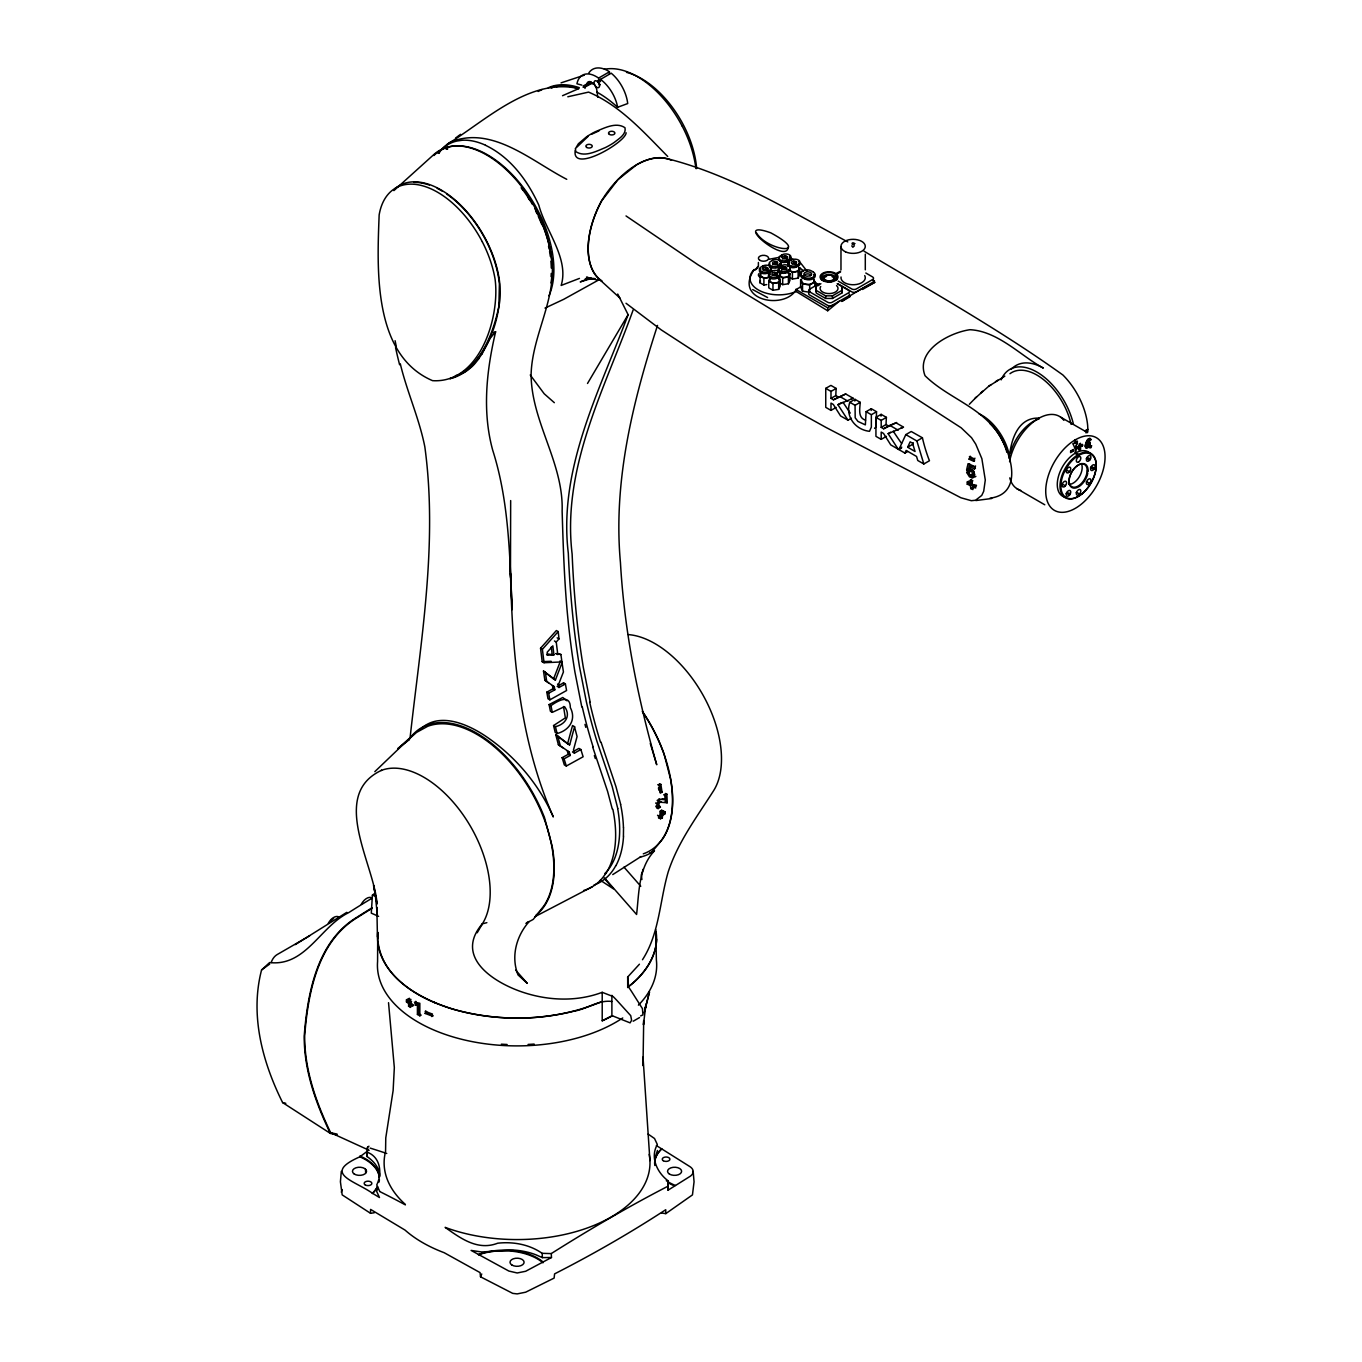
<?xml version="1.0" encoding="UTF-8"?>
<svg xmlns="http://www.w3.org/2000/svg" width="1362" height="1362" viewBox="0 0 1362 1362"><rect width="100%" height="100%" fill="white"/><g stroke="black" fill="none" stroke-linecap="round" stroke-linejoin="round"><path stroke-width="1.5" d="M816.178 291.672L816.178 286.429L820.894 283.705M796.327 291.587L827.687 310.774L827.687 307.812L795.919 289.459L795.408 290.889C782.333 309.94 733.216 299.776 754.344 269.404A28.823 16.633 0 0 0 759.417 290.532A28.823 16.633 0 0 0 796.327 291.417M816.178 286.429L816.178 293L825.627 298.448L832.488 298.448L841.92 293L841.92 287.74M420.092 729.64C438.275 711.56 466.502 723.614 484.617 735.497C514.53 755.45 538.926 783.95 553.295 816.945C519.654 740.366 512.538 656.041 510.478 573.402L510.665 500.569M840.984 246.709L840.967 269.948M623.421 836.081L623.524 827.313M656.382 1145.544L689.819 1166.57A12.854 7.423 0 0 1 692.9 1170.043L693.003 1172.699A12.854 7.423 0 0 1 690.211 1176.274L668.044 1190.184L667.942 1180.718C657.097 1172.478 649.912 1157.325 657.352 1144.523L654.526 1138.513L648.125 1134.086M668.044 1190.184L667.942 1180.718M374.227 1212.776L370.532 1213.304L370.583 1209.388L405.059 1230.107A133.629 77.14 0 0 0 444.165 1252.699L480.071 1272.602L480.514 1276.807L512.725 1293.372L517.185 1293.9L525.664 1292.197L554.13 1278.084L554.589 1273.879A1280.399 739.225 0 0 0 665.746 1209.711L665.78 1213.627L661.523 1213.014M655.769 931.591L656.382 960.04A139.622 80.613 0 0 1 638.403 1005.156M1085.225 446.413L1085.361 445.153A11.441 6.606 -60 0 1 1086.45 441.748L1086.672 441.254M609.359 74.314L609.427 71.828L607.622 70.62A29.47 17.451 58.7 0 0 588.793 72.986M598.582 80.528L611.18 73.173A29.47 16.565 61.3 0 1 627.712 103.546L617.633 107.275A29.47 17.451 58.7 0 0 600.506 79.337L600.438 81.618L598.582 80.528L598.65 78.043L609.427 71.828M368.949 1146.208L367.519 1147.264L367.348 1151.231L359.857 1156.815C321.755 1173.601 354.205 1180.394 372.439 1193.231A48.028 28.21 -0.9 0 0 377.308 1186.796M379.777 1176.206C379.692 1167.83 373.546 1161.105 367.059 1156.525L367.519 1147.264M660.842 810.56L662.902 810.679L661.166 811.786L661.03 814.493L658.714 815.94L658.561 817.949L660.859 816.485L658.527 816.536M662.902 810.679L662.749 813.386L661.557 812.705L661.711 809.998M604.609 878.013L636.582 914.481C639.153 892.757 638.335 867.866 654.492 850.807A112.706 65.07 60 0 1 649.708 852.918M659.923 812.45L659.991 811.105L661.166 811.786M975.89 476.342L975.277 476.751A5.227 3.541 49.2 0 1 972.826 476.802L969.455 474.572L968.093 471.541L966.645 472.376L969.472 476.87L972.74 478.011L974.817 474.657L973.081 470.622A4.546 3.013 55.5 0 0 969.574 468.886L970.033 466.86L974.426 468.868L975.55 465.957M551.474 1257.501L525.664 1271.274L517.185 1272.976L508.86 1271.052L471.099 1250.418L481.637 1251.984L513.44 1250.027A51.467 30.219 -0.9 0 1 535.93 1254.811L542.365 1257.62L551.474 1257.501L551.287 1253.602L542.178 1253.329C529.29 1244.391 513.133 1241.497 497.726 1243.2C477.739 1250.98 460.799 1238.45 445.119 1227.366A132.931 76.749 0 0 0 587.056 1228.064A132.931 76.749 0 0 0 649.18 1154.363M1088.698 444.455L1087.983 443.161M367.059 1156.525L367.348 1151.231M1090.979 439.926L1089.651 440.709M375.299 892.893L372.405 895.14L371.298 913.136L378.602 916.354M611.896 1001.479C598.378 999.623 587.039 1009.123 574.015 1011.166C558.403 1015.048 542.417 1017.244 526.345 1017.993C494.815 1018.997 462.825 1014.452 433.627 1002.211C405.621 990.549 374.567 965.947 377.734 932.306M849.82 402.284L855.064 405.297L855.183 417.811L857.992 421.454L865.364 424.876L866.113 411.682L871.357 414.712L871.357 427.089L869.501 431.311C855.574 429.847 844.951 416.551 849.82 402.284L854.944 399.304L860.205 402.335C859.967 408.464 857.566 417.828 865.551 420.16M871.169 410.473L871.288 408.702L876.549 411.733L876.038 426.732L874.574 428.383M881.027 416.142L881.146 414.354L886.407 417.368A129.679 74.859 -60 0 0 886.066 424.552L881.197 427.362L881.197 420.398L875.936 417.368L875.936 436.351L881.197 439.364L886.407 436.351M663.856 811.241L665.048 811.922L664.877 813.914L662.579 815.395L662.307 818.017L659.395 818.426M341.317 1171.303L340.415 1181.756L342.185 1194.883L370.532 1213.304M1089.975 443.518L1089.923 444.455M660.859 816.485L660.587 819.107M664.877 813.914L663.703 813.233L661.404 814.697L660.264 817.881M970.187 456.168L969.114 459.198L973.694 461.275L974.92 458.16M969.114 459.198L970.817 457.002M1009.242 458.449C1010.672 441.101 1017.312 417.164 1039.036 418.117M409.996 738.613C420.603 642.047 438.07 544 424.842 446.906C419.258 418.474 407.034 391.933 400.292 363.807M1087.625 470.23L1086.91 474.878L1086.893 473.04A12.803 7.389 -60 0 1 1072.166 486.915A12.803 7.389 -60 0 1 1074.754 467.83A12.803 7.389 -60 0 1 1087.131 471.371M341.317 1192.227L342.185 1189.554M656.654 939.184C655.752 959.001 642.898 975.618 627.695 987.263C645.486 974.239 660.519 952.447 655.667 929.463M1086.672 445.187L1086.808 446.361M1088.681 444.046L1088.425 445.289M1075.129 439.79L1075.657 439.637A41.95 24.21 -60 0 1 1101.041 476.428A41.95 24.21 -60 0 1 1049.744 506.051A41.95 24.21 -60 0 1 1075.129 439.926L1075.129 442.803C1068.506 446.276 1082.381 438.785 1075.214 442.548M1075.129 453.12L1078.551 454.431A25.623 14.795 -60 0 1 1093.72 477.194A25.623 14.795 -60 0 1 1062.496 495.223A25.623 14.795 -60 0 1 1077.665 454.942M371.877 898.324A895.379 514.393 -59.8 0 0 348.672 912.642C320.206 926.483 305.735 966.662 269.625 962.559L261.572 969.965C249.791 1015.031 262.389 1061.968 282.615 1102.59L330.37 1133.405L336.806 1134.835M482.012 354.069L490.014 338.44L495.615 331.8C486.557 370.481 482.029 411.392 492.721 450.26C509.15 501.761 509.694 556.19 512.163 609.665L510.478 573.402M575.241 150.416C571.325 174.166 626.06 142.176 626.111 132.761M1089.906 444.097L1089.702 445.136M974 466.86A119.516 69.002 0 0 1 971.634 465.94L969.574 468.886M446.923 194.17A83.218 48.045 60 0 1 499.394 283.943L498.884 306.348A299.027 172.633 60 0 1 496.177 317.669A286.258 165.279 60 0 1 494.031 324.956A274.784 158.639 60 0 1 488.89 338.678C481.28 355.72 469.345 374.448 449.903 378.704C479.747 368.54 495.019 334.831 498.952 306.041A83.814 48.402 60 0 0 466.383 211.178A83.814 48.402 60 0 0 394.759 188.807M644.124 1012.97L649.504 991.894L645.247 1008.629L645.928 1004.271L643.46 1024.82L643.698 1020.53L643 1065.629L643.017 1057.065L649.929 1160.594M654.662 1159.334L657.454 1150.464M569.537 744.844L567.579 743.72L572.534 725.537L574.458 726.644L577.079 736.536L573.487 749.951L574.441 753.118L580.859 749.526L583.123 756.761L566.32 766.04L564.328 764.899L562.114 757.681L568.294 754.293L570.269 755.433L564.072 758.821L562.114 757.681M1086.757 445.238L1087.506 443.62M1077.461 441.254L1075.214 448.83L1072.967 443.842M1090.621 453.904A25.623 14.795 -60 0 0 1075.657 452.967L1076.406 445.544M1076.644 444.71L1077.393 442.19M657.523 325.399C632.734 401.807 613.002 481.637 620.442 562.608C624.358 631.202 637.842 698.791 656.739 764.746L650.27 743.414M1090.349 445.885L1089.872 447.723L1091.711 445.851L1090.434 445.936M1089.736 444.727L1089.277 446.089A3.133 1.805 -60 0 1 1087.983 447.468M643.273 869.143L641.315 874.847L641.911 879.529M633.16 309.906C604.728 388.749 561.791 467.353 572.125 554.028C573.232 580.45 575.241 606.822 578.407 633.075A638.574 368.676 60 0 0 583.311 667.329L590.172 702.213M617.735 294.039L628.12 314.69C599.416 391.439 558.097 468.511 568.312 553.227C569.503 581.131 571.665 609.001 575.139 636.718A633.773 365.901 60 0 0 579.497 666.75L586.341 701.651A358.291 206.905 60 0 0 597.05 741.626L612.134 786.334L617.769 808.517M377.717 1188.379L376.644 1191.358L379.47 1197.521L372.439 1193.231M1087.574 442.327L1087.761 441.594M555.424 679.996L562.046 662.783L560.208 661.728L553.568 678.94L555.424 679.996L543.489 671.04L544.851 680.217L548.648 682.941M546.809 692.168L548.665 693.224L554.828 689.819L552.972 688.746L546.809 692.168L547.984 698.757L549.856 699.847L566.575 690.517L565.4 683.911L558.999 687.504L558.488 684.592L563.425 671.96L562.046 662.783M381.377 770.381L383.148 769.768A93.927 54.225 60 0 1 466.468 819.805A93.927 54.225 60 0 1 482.574 923.521C452.967 957.673 495.342 983.704 525.017 992.949C549.942 1000.798 577.539 1001.632 602.208 992.319L613.155 996.575A99.103 63.776 53.5 0 1 617.429 1001.002L630.725 1015.66L631.61 1020.291L630.095 1022.862L612.117 1015.694L602.208 1020.802L602.208 992.319M480.514 1276.807L481.756 1273.964M1087.846 441.646L1088.681 440.335M1089.481 445.408L1089.174 446.038A3.133 1.805 -60 0 1 1087.353 447.945A3.933 2.264 -60 0 1 1086.467 448.081L1086.161 447.996M766.755 284.59L763.895 285.033L759.707 282.615L760.626 273.847M759.707 282.615L760.473 280.981M769.615 280.759L769.922 276.69M770.211 278.682A4.988 2.877 0 0 0 771.403 282.445A4.988 2.877 0 0 0 778.008 282.206A4.988 2.877 0 0 0 778.417 278.393L780.205 279.278L780.205 286.088L778.672 289.374L772.952 290.259L768.764 287.859L768.764 281.049L770.296 277.763M778.672 289.374L778.672 282.581L780.205 279.278M789.381 265.454L787.934 266.288M780.596 283.432L782.69 284.641L788.411 283.756L788.411 276.963L789.943 273.66L788.257 272.706M788.411 283.756L789.943 280.47L789.943 273.66M790.335 277.814L792.429 279.023L798.132 278.137L798.132 271.344L799.664 268.042L798.83 267.565M798.132 278.137L799.664 274.835L799.664 268.042M898.869 449.579L905.815 434.614L911.229 431.499L922.414 437.798L922.942 440.028A142.38 107.734 -84.9 0 0 928.646 458.671L929.463 460.731L923.828 463.982L917.767 460.492L916.541 456.457L906.156 450.447L904.93 453.086L898.869 449.579L901.542 448.047M907.654 447.213L910.156 441.833L912.54 443.212L915.043 451.486L907.654 447.213L912.71 444.301M477.194 932.749L482.386 923.828L486.864 922.67M851.761 245.875L852.85 247.254L854.4 245.773M1087.319 446.515L1088.187 445.595M628.12 314.69L587.516 383.471M642.489 959.733C659.463 933.447 659.668 901.201 668.18 871.986C677.901 842.057 697.123 816.604 713.841 790.318A94.216 54.395 60 0 0 703.643 696.237A94.216 54.395 60 0 0 628.205 634.59M1089.838 459.93L1090.519 458.79A3.201 1.856 -60 0 0 1089.14 455.555A3.201 1.856 -60 0 0 1086.416 460.118A3.201 1.856 -60 0 0 1089.838 459.93L1086.331 458.5M1069.664 494.883L1070.345 493.725A3.201 1.856 -60 0 0 1068.966 490.49A3.201 1.856 -60 0 0 1066.242 495.053A3.201 1.856 -60 0 0 1069.664 494.883L1066.157 493.436M1094.009 469.175L1094.69 468.034A3.201 1.856 -60 0 0 1093.311 464.782A3.201 1.856 -60 0 0 1090.587 469.345A3.201 1.856 -60 0 0 1094.009 469.175L1090.502 467.728M756.302 232.681C767.589 251.715 813.437 255.886 770.705 232.8C729.045 217.937 786.793 265.522 788.172 247.203M482.267 924.032L481.552 925.121M1075.657 448.047L1075.129 453.274A25.623 14.795 -60 0 0 1057.951 478.437A25.623 14.795 -60 0 0 1065.748 497.3M757.834 266.543L755.297 269.914A27.529 15.901 0 0 1 757.749 267.939M639.442 964.194L627.678 977.014L627.712 987.569M576.994 147.028L588.231 136.251M478.964 358.546L475.61 362.769A166.811 86.504 66.8 0 1 472.154 366.497L468.222 369.8A127.585 66.551 64.9 0 1 464.204 372.473L459.573 374.601M438.445 153.361L441.152 149.905M557.79 654.645L556.241 642.013L558.999 638.897L558.199 631.593L556.377 630.538L540.544 648.227L542.195 661.677L544.034 662.732L561.927 661.932L560.906 654.492L555.951 653.59L560.906 654.492M558.199 631.593L542.382 649.299L544.034 662.732M1088.357 440.522L1089.208 439.96M969.335 404.276L976.741 396.7M374.822 771.658L405.757 742.018M1087.353 442.65L1089.055 441.85A2.707 1.566 -60 0 1 1089.685 442.207A3.303 1.907 -60 0 1 1089.923 442.769M406.829 740.996L416.551 732.415L427.77 726.269A109.062 62.958 60 0 1 526.311 783.729A109.062 62.958 60 0 1 543.915 905.849L533.291 919.333A111.429 64.337 60 0 1 527.196 922.329M974.783 398.538L988.829 386.178L1004.816 376.167M980.555 393.107L982.581 391.2M1087.131 440.403A3.405 1.958 -60 0 1 1087.898 439.449L1088.255 439.262A3.252 1.873 -60 0 1 1089.294 438.632A3.967 2.281 -60 0 1 1090.179 438.547M393.89 190.612L433.133 155.183A94.37 55.893 58.7 0 1 452.116 146.211L454.023 146.023A94.216 54.395 60 0 1 521.288 186.151A94.387 53.05 61.3 0 1 552.393 271.106C552.002 306.842 532.014 338.917 531.095 374.635C531.418 422.084 563.698 462.91 562.131 511.073C563.391 553.415 564.77 595.824 570.048 637.893A638.625 368.727 60 0 0 574.934 672.113L581.795 706.929M411.511 736.467L397.772 748.708L409.366 739.617M827.687 310.774L839.86 300.781M447.349 144.185C485.808 120.622 529.852 77.072 578.867 88.666M455.572 138.039L460.577 134.327M1087.71 442.292L1088.868 441.85A2.707 1.566 -60 0 1 1089.77 442.258A3.303 1.907 -60 0 1 1089.958 442.616A3.15 1.822 -60 0 1 1090.043 443.842M1087.761 446.344L1086.638 446.106M988.829 386.178L991.161 384.612M995.469 381.718L997.835 380.134M1085.957 430.784L1087.88 429.507L1087.642 425.319A53.544 30.917 60 0 0 1083.522 407.596A53.339 30.747 60 0 0 1077.393 394.282A53.544 30.917 60 0 0 1062.922 375.01C999.538 329.57 930.995 291.196 864.002 251.17M1085.957 432.878L1087.88 431.601L1087.693 429.268L1085.054 430.801M641.11 856.494L612.747 874.591M665.78 1213.627L692.458 1194.9L694.058 1181.824L693.173 1171.388M295.265 944.615L346.799 912.336M665.167 793.774L666.852 794.148L667.261 802.746L660.519 802.252A1.72 1.004 -65.4 0 0 659.038 805.197L660.4 807.138L658.067 808.602L656.143 806.866A4.682 2.605 -66.4 0 1 655.82 806.134M666.852 794.148L664.843 795.425L665.133 799.732L661.404 799.409A4.682 2.809 -66.6 0 0 658.357 801.248L657.029 804.091A4.682 2.605 -66.3 0 0 657.318 807.547L658.067 808.602M665.048 811.922L662.749 813.386M657.931 784.818L659.14 785.516L660.332 793.161L662.051 792.071L660.859 784.41L658.357 784.529M660.859 784.41L659.14 785.516M661.557 812.705L662.715 811.973M659.991 791.918L662.051 792.071M660.4 807.138L659.225 806.457L656.893 807.921M598.854 279.857L563.681 299.334L545.004 308.084M639.544 1017.55L633.194 1021.228M583.157 87.355L590.87 82.912L592.674 83.95L592.674 82.878L584.979 87.083L584.979 88.411M781.277 256.907L782.18 256.379M780.596 267.752L781.499 267.224M813.761 279.448L814.919 281.934L809.675 284.947L809.675 292.268L802.541 291.162L800.618 287.041L800.618 279.721L801.673 279.108M819.294 283.585L809.573 289.187A3.201 1.856 0 0 0 809.573 291.808L827.687 302.262A3.201 1.856 0 0 0 832.216 302.262L848.526 292.847A3.201 1.856 0 0 0 848.526 290.242L837.204 283.705M835.996 274.545L840.643 271.855M809.675 292.268L809.573 292.319A3.201 1.856 0 0 0 809.573 294.941L827.687 305.394A3.201 1.856 0 0 0 831.178 305.803L832.216 305.394M816.178 290.378L825.627 295.843L832.488 295.843L841.92 290.378M827.687 307.812L848.526 295.98A3.201 1.856 0 0 0 849.224 293.971M874.438 280.827L872.821 279.908M850.092 296.644L841.801 301.445A163.661 94.489 -60 0 1 856.221 292.013A244.002 140.865 -60 0 1 875.017 282.257L862.555 289.459M825.747 388.374L830.905 385.395L836.149 388.442A149.445 86.283 -60 0 0 835.842 395.576L830.99 398.385L830.99 391.405L825.747 388.374L825.747 407.357L830.99 410.388L836.149 407.408M830.99 391.405L836.149 388.442M830.99 398.385L833.442 399.798L845.7 393.976L853.123 398.249L837.936 404.701L847.981 420.194L851.403 418.219M833.442 399.798L845.7 393.976M837.936 404.701L841.154 402.846M855.064 405.297L860.205 402.335M866.113 411.682L871.288 408.702M871.357 414.712L876.549 411.733M875.936 417.368L881.146 414.354M881.197 420.398L886.407 417.368M881.197 427.362L883.649 428.775L888.535 425.965L886.066 424.552M883.649 428.775L896.043 422.867L903.517 427.123L888.143 433.678L898.171 449.188L901.729 447.128M888.143 433.678L890.578 432.265M905.815 434.614L916.881 440.999L922.414 437.798M904.93 453.086L907.637 451.52M973.694 461.275L974.63 460.731M970.033 466.86L971.634 465.94M970.34 470.145L968.382 469.039L966.935 469.873L968.808 471.031L972.74 470.196A2.111 1.43 49.6 0 1 973.983 471.746L973.66 474.674A2.06 1.396 49 0 1 972.059 474.64M974.426 468.868L975.413 468.29M966.645 472.376L969.727 472.733M973.609 488.107L972.025 484.651L970.408 485.604L967.224 484.14L967.718 481.603M971.515 479.441L971.787 482.557L970.17 483.476L970.714 479.918M967.224 484.14L968.705 483.289L972.025 484.651M969.914 480.377L972.911 480.837M970.408 485.604L970.817 488.617L972.928 489.588L972.519 486.575L976.043 486.183M970.817 488.617L972.468 487.664M972.042 481.331L972.298 484.446L976.52 485.298M1070.583 451.043L1073.392 449.528L1073.392 451.128L1070.583 452.644L1070.668 451.094M1077.291 447.315C1081.683 443.246 1075.367 450.992 1077.376 447.366M1082.449 445.902L1082.364 444.387C1077.836 447.672 1083.675 442.292 1082.449 445.902L1080.475 446.94L1080.56 449.188L1079.266 449.937L1080.56 449.188M1077.291 448.779L1079.266 447.74L1079.266 449.937M309.668 935.796L277.065 954.626A8.972 5.176 -60 0 0 271.208 962.525M410.915 1007.046L408.6 1006.297L408.6 1003.505L406.455 1001.938L406.455 999.861L407.834 999.061L410.779 1006.075M409.962 999.231L408.6 1001.411L409.281 998.227M406.455 1001.938L407.834 1001.155M413.146 1005.752L410.234 1002.551L410.915 999.367M408.6 1003.505L409.962 1002.721M410.234 1002.551L411.596 1001.768M410.234 1007.437L410.234 1004.645L411.596 1003.862L413.827 1005.36M408.6 1006.297L409.962 1005.496M418.781 1004.322L417.419 1005.105L417.419 1014.435L419.836 1015.831L419.836 1003.283L414.474 1002.126L415.648 1005.258L418.781 1004.322L418.781 1013.651L419.99 1014.349M417.419 1014.435L418.781 1013.651M432.503 1016.188L425.182 1013.447L425.863 1010.962M419.836 1015.831L421.198 1015.048M425.182 1013.447L426.544 1012.664L433.184 1015.797M425.182 1011.353L432.503 1014.094M1075.657 452.967L1078.891 455.283M565.4 683.911L563.545 682.839L557.143 686.431M592.181 886.798L534.943 916.66M563.527 706.52L565.349 717.893L553.551 725.554L555.441 726.661C565.502 724.38 571.172 715.527 564.532 706.64L552.308 712.36L550.418 711.27L549.09 704.58L562.761 697.497L567.001 700.817M549.09 704.58L550.963 705.652C557.569 700.885 570.269 693.564 570.32 707.559C576.569 719.545 569.333 730.355 557.109 733.539L555.202 732.433L553.551 725.554M590.87 82.912L590.87 81.822L583.157 86.027L584.979 87.083M562.54 95.698L578.203 88.853M836.54 273.268L840.32 271.31M538.211 91.458L542.076 89.517M591.653 134.208L599.008 130.871M589.167 278.342L580.246 281.9L591.755 278.359M381.241 770.449C329.212 795.136 374.465 864.512 377.07 904.062L373.563 885.47L374.584 890.986M968.808 471.031L969.591 470.724C975.073 471.116 970.817 479.816 968.961 473.176M381.071 770.517L381.615 770.313M602.208 1001.445C555.253 1021.177 501.591 1022.862 452.78 1009.123C420.875 999.027 382.892 979.091 378.108 942.402M851.233 398.93L853.123 398.249M495.615 331.8L493.487 332.549M561.059 82.861L584.332 75.165M659.719 798.762L659.191 798.898A4.699 2.809 -66.8 0 0 658.646 799.153M769.258 259.24L778.843 257.418M567.818 96.77L588.588 92.105C620.493 105.708 643.851 132.301 667.72 156.46M991.723 498.492L975.822 500.552M789.075 270.289L792.429 272.23L798.132 271.344M759.707 275.822L763.895 278.24L769.615 277.354M779.336 275.924L782.69 277.848L788.411 276.963M768.764 281.049L772.952 283.466L778.672 282.581M556.326 86.606L558.079 86.334M588.435 278.461L585.268 278.767L594.121 278.597M417.419 1005.105L415.648 1005.258M990.004 498.186C1028.582 493.231 1007.557 440.198 989.885 423.19C971.157 403.697 944.104 394.571 925.036 375.708C915.247 350.613 949.195 332.668 969.948 329.706C998.023 331.051 1021.228 356.214 1043.343 368.08A54.378 32.211 61.3 0 0 1011.336 369.17M1089.94 447.672L1091.132 447.655M553.942 654.833L547.541 655.139L547.354 653.692L547.183 652.245L552.836 645.86L553.942 654.833L547.303 653.998M542.195 661.677L551.15 661.285M579.446 278.41L561.161 285.441C569.367 258.627 545.566 230.825 538.841 205.219C527.639 180.635 510.427 157.175 485.485 145.291M590.308 278.665L595.092 278.58M667.261 802.746L664.843 801.98M661.064 801.707L660.195 801.639M663.022 798.983L662.102 798.898M786.913 256.516A2.554 1.481 0 0 1 786.044 258.746A2.554 1.481 0 0 1 782.418 257.81A2.554 1.481 0 0 1 784.75 255.954L786.913 256.516L787.066 258.729A2.554 1.481 0 0 1 787.44 259.342M795.97 261.742A2.554 1.481 0 0 1 795.102 263.973A2.554 1.481 0 0 1 791.475 263.036A2.554 1.481 0 0 1 793.808 261.181L795.97 261.742L796.123 263.956L794.25 263.275A2.554 1.481 0 0 0 792.139 263.7M777.174 262.134A2.554 1.481 0 0 1 776.306 264.364A2.554 1.481 0 0 1 772.697 263.428A2.554 1.481 0 0 1 775.012 261.572L777.174 262.134L777.327 264.347A2.554 1.481 0 0 1 777.702 264.977M786.232 267.361A2.554 1.481 0 0 1 785.363 269.591A2.554 1.481 0 0 1 781.754 268.654A2.554 1.481 0 0 1 784.069 266.799L786.232 267.361L786.385 269.574L784.512 268.893A2.554 1.481 0 0 0 781.669 270.527M767.453 267.752A2.554 1.481 0 0 1 766.568 269.982A2.554 1.481 0 0 1 762.958 269.046A2.554 1.481 0 0 1 765.274 267.19L767.453 267.752L767.589 269.965A2.554 1.481 0 0 1 767.981 270.595M776.493 272.979A2.554 1.481 0 0 1 775.625 275.226A2.554 1.481 0 0 1 772.016 274.273A2.554 1.481 0 0 1 774.331 272.417L776.493 272.979L776.646 275.192A2.554 1.481 0 0 1 777.038 275.822M800.618 279.721L802.541 283.841L809.675 284.947M590.75 278.154L586.46 277.218L597.799 280.163M640.668 1015.899L642.949 1014.877L642.421 1008.612L632.07 992.285A100.958 50.752 65.7 0 0 628.648 987.144L627.678 977.014M782.486 259.035A2.554 1.481 0 0 1 785.193 258.048L787.066 258.729M772.748 264.654A2.554 1.481 0 0 1 775.455 263.666L777.327 264.347M763.009 270.272A2.554 1.481 0 0 1 765.716 269.284L767.589 269.965M772.067 275.499A2.554 1.481 0 0 1 774.774 274.511L776.646 275.192M372.218 908.25A889.88 513.78 -60 0 0 357.321 917.528C317.789 941.278 307.999 992.898 304.679 1035.767C304.458 1069.749 316.12 1102.437 330.66 1132.707L337.129 1134.12M282.615 1102.59L285.816 1103.305M588.384 277.695L590.257 278.171M789.994 258.474L792.973 259.257M581.778 85.091L576.926 83.78A29.47 16.565 61.3 0 1 596.743 76.902L598.65 78.043M601.681 281.134A73.139 42.239 -60 0 1 601.681 200.554L605.341 194.936A73.173 42.239 -60 0 1 667.857 158.826C732.347 175.272 789.585 210.787 847.76 241.908M372.405 895.14L376.065 896.366M433.627 1002.211L435.551 1002.858M1087.063 457.513L1090.519 458.79M1091.234 466.757L1094.69 468.034M1066.889 492.465L1070.345 493.725M667.857 158.843L671.5 160.239M970.68 458.296L973.098 459.266M970.119 481.876L971.787 482.557M1066.157 470.145L1069.664 471.575M1086.331 481.79L1089.838 483.221M1061.968 484.208L1065.476 485.638M1076.235 492.431L1079.743 493.878M968.399 463.727L974.562 466.536M970.17 483.476L966.986 482.029M972.519 486.575L975.703 488.022L975.481 485.911M969.403 456.628L973.966 458.722M330.66 1132.707L369.153 1150.311M752.709 289.578L767.606 297.563M1060.555 417.095L1087.574 432.639M865.806 273.013L872.599 276.946A3.201 1.856 0 0 1 872.599 279.55L856.306 288.965A3.201 1.856 0 0 1 851.778 288.965L838.192 281.117M838.192 283.994L851.778 291.843A3.201 1.856 0 0 0 856.306 291.843L872.599 282.428A3.201 1.856 0 0 0 872.599 279.806M814.629 283.211L818.63 285.526L815.753 282.564M780.017 265.062L781.703 266.033M770.279 270.68L771.965 271.651M1073.392 449.528L1073.392 451.128M1044.756 504.774L1016.682 488.532M840.558 396.938L847.981 401.211M890.765 425.914L898.171 430.205M847.981 420.194L840.558 415.921L833.306 404.446L830.99 403.101L830.99 410.388M898.171 449.188L890.765 444.897L883.512 433.422L881.197 432.077L881.197 439.364M557.16 637.842L558.999 638.897M554.419 640.957L556.241 642.013M540.544 648.227L542.382 649.299M560.088 660.876L561.927 661.932M546.622 654.611L547.541 655.139M557.569 684.064L558.488 684.592M558.062 686.959L558.999 687.504M544.851 680.217L554.3 686.737L554.828 689.819M554.3 686.737L552.461 685.665L552.972 688.746M663.669 794.744L664.843 795.425M562.829 747.823L558.386 744.725L555.798 734.85L557.705 735.957L560.327 745.848L569.265 752.062L570.269 755.433M580.859 749.526L578.884 748.402L572.466 751.977L574.441 753.118M663.958 799.051L665.133 799.732M558.386 744.725L560.327 745.848M569.265 752.062L567.307 750.939L568.294 754.293M659.838 813.795L661.03 814.493M661.404 814.697L662.579 815.395M657.54 815.259L658.714 815.94M661.115 817.319L662.307 818.017M835.842 395.576L838.294 397.006M367.212 1152.201C380.73 1157.172 382.347 1173.414 376.746 1184.923L379.572 1191.018M566.745 179.307C531.742 161.346 492.465 125.253 450.788 141.937A112.467 63.197 63.7 0 0 441.203 149.973M600.319 880.244L613.428 888.858L604.149 878.286M412.465 1006.143L410.234 1004.645M410.234 999.759L408.6 998.618M626.026 215.945L698.093 264.841L882.644 377.053L961.18 427.804L971.549 437.713L975.754 444.165L981.866 458.671L985.288 480.02L983.704 491.273L981.747 495.427L975.584 500.229L971.361 500.705L960.942 497.777L825.9 427.396L758.413 389.941L703.439 357.338L661.217 329.876L626.026 303.266M408.6 1001.411L406.455 999.861M554.334 402.692L544.204 393.771L530.244 374.993M567.579 743.72L555.798 734.85M553.568 678.94L543.489 671.04M800.567 262.968L806.934 271.021M619.914 298.023L598.633 278.665M624 867.134L640.77 886.253M515.704 970.153L527.281 983.364L518.02 974.903C510.818 956.72 516.232 936.273 528.865 921.887A111.429 64.337 60 0 1 525.902 923.385M1091.013 439.364L1090.094 438.496A3.967 2.281 -60 0 0 1089.208 438.581A3.252 1.873 -60 0 0 1088.153 439.211M659.225 806.457L657.863 804.516A1.72 1.004 -65.4 0 1 659.344 801.571M850.246 413.112L842.976 402.25M330.37 1133.405C315.746 1102.999 303.981 1070.157 304.22 1036.005C307.471 992.881 317.346 940.921 357.099 917.154A896.009 517.322 -60 0 1 372.098 907.79M417.01 1004.475L415.836 1001.325M594.343 755.604L595.347 758.583M601.017 742.12L615.982 786.691L620.663 804.329M592.623 746.819L607.605 791.424L612.304 809.13M566.32 766.04L564.072 758.821M916.881 440.999L923.828 463.982M557.109 733.539L555.441 726.661M793.808 261.181L794.25 263.275M784.75 255.954L785.193 258.048M784.069 266.799L784.512 268.893M775.012 261.572L775.455 263.666M774.331 272.417L774.774 274.511M765.274 267.19L765.716 269.284M552.308 712.36L550.963 705.652M395.099 340.721L396.291 346.612M549.856 699.847L548.665 693.224M659.651 783.712L659.787 784.461A109.709 63.333 60 0 1 660.859 791.373M563.545 682.839L563.834 684.49M546.69 681.289L545.328 672.113M795.016 261.3L795.323 263.496M785.959 256.073L786.266 258.269M785.278 266.918L785.585 269.114M776.221 261.691L776.527 263.887M775.54 272.553L775.846 274.732M766.483 267.31L766.789 269.506M597.799 97.247L596.794 90.011A7.219 4.171 60 0 0 592.674 82.878M974.307 485.536L974.511 487.051M375.486 896.622L377.325 914.889L376.848 907.552L377.444 936.971M552.104 653.777L551.269 647.035M968.705 483.289L968.45 481.178M388.528 1002.687L394.333 1067.621L393.124 1090.553L385.769 1137.9L385.565 1151.52A132.931 76.749 0 0 0 405.263 1204.348M365.476 1169.141L365.663 1172.852M509.763 560.225L510.546 577.556M542.178 1253.329L542.365 1257.62M377.955 938.469L377.717 932.578L377.58 961.504A139.622 80.613 0 0 0 465.327 1040.159A139.622 80.613 0 0 0 622.74 1017.959M1075.844 452.865L1075.844 453.904M1078.551 454.431L1078.568 455.47M1080.56 445.527L1080.475 443.28L1079.181 444.029L1079.266 446.276M1075.657 439.637L1075.657 442.497M865.296 254.132L865.296 269.812M841.92 286.429L841.92 293M832.488 295.843L832.488 298.448M825.627 295.843L825.627 298.448M814.919 281.934L814.919 286.105M802.541 283.841L802.541 291.162M792.429 272.23L792.429 279.023M788.24 269.812L788.24 273.217M782.69 277.848L782.69 284.641M778.502 275.43L778.502 278.835M772.952 283.466L772.952 290.259M763.895 278.24L763.895 285.033M758.396 262.474L758.396 266.663M611.878 995.316L611.896 1015.814M431.822 1014.486L431.822 1016.58M426.544 1011.608L426.544 1012.664M1081.309 463.506A12.803 7.389 -60 0 1 1079.368 476.7A12.803 7.389 -60 0 1 1068.812 484.412M1087.778 473.261A13.45 7.763 -60 0 1 1072.252 487.715A13.45 7.763 -60 0 1 1075.129 467.592A13.45 7.763 -60 0 1 1088.017 471.575M1009.957 373.716A50.428 29.113 60 0 1 1044.484 380.39A50.428 29.113 60 0 1 1071.128 424.399M979.006 413.776A39.856 23.001 60 0 1 1009.582 456.73M1009.582 461.701A41.95 24.21 -60 0 1 1033.775 421.624A41.95 24.21 -60 0 1 1063.841 420.313M1020.717 490.405A41.95 24.21 -60 0 1 1009.77 477.875M1010.366 453.086A34.578 19.97 -60 0 1 1039.121 418.917M989.748 423.378A37.149 21.451 60 0 1 1006.841 452.235M1086.365 448.047A3.133 1.805 -60 0 1 1085.701 447.536M1085.48 447.332A3.286 1.89 -60 0 1 1085.31 446.464L1085.378 445.663A11.1 6.418 -60 0 1 1086.553 441.799L1087.234 440.454A3.405 1.958 -60 0 1 1087.983 439.5M966.594 470.06A129.782 59.962 -51.4 0 1 968.059 463.897M854.842 401.024A141.393 81.635 -60 0 1 854.944 399.304M896.656 422.509A289.595 19.204 -27.3 0 1 889.148 425.608M903.023 427.413A307.454 27.819 -26.4 0 1 900.997 428.145M901.559 443.382A290.361 236.154 51.2 0 1 893.251 431.192M801.128 286.446A28.057 16.191 0 0 1 795.919 289.459M798.762 267.275A27.529 15.901 0 0 1 803.546 271.242M760.371 277.32A5.125 2.962 0 0 1 759.145 273.456M760.898 268.672A5.125 2.962 0 0 0 760.898 272.843A5.125 2.962 0 0 0 768.151 272.843L769.956 271.804A5.125 2.962 0 0 0 769.956 267.616M762.703 267.616A5.125 2.962 0 0 1 763.776 267.156M770.347 269.744A4.988 2.877 0 0 1 764.576 273.081M762.141 272.4A4.988 2.877 0 0 1 761.256 271.821M760.66 271.106A4.988 2.877 0 0 1 760.575 269.557M769.7 276.435A4.988 2.877 0 0 1 763.384 277.576A4.988 2.877 0 0 1 760.66 274.085M768.628 275.226A5.125 2.962 0 0 0 771.011 278.546A5.125 2.962 0 0 0 777.208 278.086L779.013 277.031A5.125 2.962 0 0 0 779.83 273.456M769.138 274.511A5.125 2.962 0 0 1 769.956 273.898M777.957 272.383A5.125 2.962 0 0 1 779.013 272.843M779.456 275.754A4.988 2.877 0 0 1 776.323 278.154M771.198 277.644A4.988 2.877 0 0 1 769.496 275.567M769.632 274.784A4.988 2.877 0 0 1 770.126 274.051M769.819 263.666A5.125 2.962 0 0 0 771.147 267.48A5.125 2.962 0 0 0 777.889 267.224L779.694 266.186A5.125 2.962 0 0 0 781.022 263.326M779.677 263.377A4.988 2.877 0 0 1 775.676 267.48M778.689 271.361A4.988 2.877 0 0 1 777.753 271.787M772.084 271.583A4.988 2.877 0 0 1 770.603 270.51M778.366 269.608A5.125 2.962 0 0 0 780.749 272.928A5.125 2.962 0 0 0 786.93 272.451L788.751 271.413A5.125 2.962 0 0 0 789.568 267.837M778.877 268.893A5.125 2.962 0 0 1 779.694 268.28M789.194 270.136A4.988 2.877 0 0 1 784.733 272.706M782.077 272.451A4.988 2.877 0 0 1 780.051 271.43M779.37 269.165A4.988 2.877 0 0 1 779.864 268.433M788.155 272.775A4.988 2.877 0 0 1 786.81 277.014A4.988 2.877 0 0 1 779.66 275.737M779.558 258.031A5.125 2.962 0 0 0 780.869 261.862A5.125 2.962 0 0 0 787.611 261.606L789.432 260.568A5.125 2.962 0 0 0 790.76 257.707M789.432 256.379A5.125 2.962 0 0 1 790.249 256.992M789.415 257.758A4.988 2.877 0 0 1 785.414 261.862M781.362 256.958A4.988 2.877 0 0 1 782.452 256.482M787.491 266.169A4.988 2.877 0 0 0 789.177 265.198A4.988 2.877 0 0 1 789.109 263.547M782.844 266.322A4.988 2.877 0 0 1 780.341 264.875M789.432 266.833A5.125 2.962 0 0 0 796.668 266.833L798.49 265.794A5.125 2.962 0 0 0 798.49 261.606M788.615 266.22A5.125 2.962 0 0 1 789.432 262.645M798.609 265.284A4.988 2.877 0 0 1 790.675 266.39M798.881 263.734A4.988 2.877 0 0 1 798.932 264.517M798.864 268.416A4.988 2.877 0 0 1 795.442 271.685A4.988 2.877 0 0 1 789.398 270.119M803.955 275.873A3.848 2.213 0 0 1 807.343 273.915A3.848 2.213 0 0 1 811.394 275.379M801.826 272.792A6.401 3.694 0 0 0 802.337 277.678L804.142 278.733A6.401 3.694 0 0 0 812.62 279.023A6.401 3.694 0 0 0 814.153 274.205M813.199 277.405A6.282 3.626 0 0 1 812.212 278.154M810.901 278.733A6.282 3.626 0 0 1 801.486 275.601M813.829 274.664A6.282 3.626 0 0 1 813.829 276.537M813.761 279.738A6.282 3.626 0 0 1 808.143 284.437A6.282 3.626 0 0 1 801.588 280.163M1001.155 379.862A54.105 31.241 60 0 1 1038.065 372.762A54.105 31.241 60 0 1 1073.409 424.11M968.501 468.971A118.46 54.378 -51.6 0 1 969.693 464.05M864.734 275.601A12.173 7.031 0 0 1 854.383 284.709A12.173 7.031 0 0 1 841.035 276.997M836.54 285.56A8.972 5.176 0 0 1 829.969 293.562A8.972 5.176 0 0 1 820.707 286.514M821.626 280.146A7.678 4.444 0 0 1 828.641 274.562A7.678 4.444 0 0 1 836.643 279.687M832.114 276.622A5.125 2.962 0 0 1 832.676 281.083M831.501 281.594A5.125 2.962 0 0 1 827.262 281.764M825.985 281.355A5.125 2.962 0 0 1 824.555 277.576M825.423 276.895A5.125 2.962 0 0 1 826.598 276.401M912.574 444.37A144.61 44.452 -43.1 0 1 913.323 442.769M433.916 155.54A93.74 54.122 60 0 1 519.824 183.121A93.74 54.122 60 0 1 548.954 295.826M601.834 280.878A72.254 41.609 -60.1 0 1 601.834 200.657L617.905 179.699L636.565 164.836A72.305 41.745 -60 0 1 655.275 158.128L659.634 157.856A71.914 41.524 -60 0 1 667.703 159.048M586.75 84.223A7.219 4.171 60 0 1 590.87 81.822M552.07 87.083A93.74 54.122 60 0 1 578.135 88.513M485.468 145.206A94.642 52.914 62.2 0 0 462.212 140.252L456.985 141.018A94.404 53.016 63.4 0 0 439.739 151.676M596.743 92.037A93.348 55.28 58.7 0 1 617.633 107.275M408.498 740.128A110.424 63.759 60 0 1 476.24 732.875A110.424 63.759 60 0 1 544.511 817.643L552.206 846.483A109.607 63.282 60 0 1 535.828 915.366M612.849 809.266A112.671 65.512 59.8 0 1 605.835 873.57M593.1 746.853A353.967 203.925 60 0 1 582.306 707.048M583.583 890.544A111.361 64.303 60 0 0 589.423 888.279A113.625 65.597 60 0 0 601.817 878.711A111.309 64.252 60 0 0 605.715 873.434M579.327 87.679A94.216 54.395 60 0 0 558.079 85.04A94.199 52.948 61.3 0 0 548.341 87.747M682.056 125.866A83.525 48.249 60 0 1 695.897 168.565M682.056 125.883A83.542 48.215 60 0 0 647.665 83.593A83.354 48.13 60 0 0 604.422 69.292M551.252 88.002A92.837 52.011 61.3 0 1 552.921 87.457M569.061 744.605A587.362 47.789 33.3 0 1 557.245 735.718M569.708 744.878A654.22 532.355 -67.7 0 1 574.628 726.678M620.544 804.295A112.297 64.337 60.2 0 1 623.421 827.262M623.524 836.166A112.501 65.087 59.8 0 1 615.896 865.687M615.811 865.602A112.654 65.035 60 0 1 593.985 885.045M643.29 853.838A110.373 63.725 60 0 0 670.479 778.741L664.043 753.85A110.816 63.98 60 0 0 642.319 711.304M600.472 742.086A353.831 204.743 60 0 1 589.678 702.094M585.796 727.359A358.274 206.803 60 0 1 584.979 724.397M617.667 808.483A108.807 62.737 60 0 1 604.932 873.485M658.459 787.883A109.828 63.401 60 0 1 658.816 790.181M665.66 793.45A109.164 63.027 60 0 1 666.086 802.065M655.837 803.427A4.716 2.639 -66.3 0 1 656.058 802.678M657.148 800.567A4.716 2.639 -66.3 0 1 657.608 800.005M413.776 182.389A83.218 48.045 60 0 1 429.353 185.028M437.202 188.348A83.218 48.045 60 0 1 442.037 191.02M399.611 364.761A475.134 219.708 -75.1 0 1 395.559 347.565M438.309 153.242A92.446 53.373 60 0 1 439.534 152.442M446.225 149.292A92.446 53.373 60 0 1 447.655 148.85M521.288 187.854A92.446 53.373 60 0 1 532.474 204.453M534.943 208.829A92.446 53.373 60 0 1 552.053 267.19M551.899 275.328A92.446 53.373 60 0 1 550.963 282.938M521.374 187.752A92.361 51.909 61.4 0 1 523.127 190.152M528.167 197.677A92.361 51.909 61.4 0 1 529.767 200.282M535.692 210.974A92.361 51.909 61.4 0 1 537.054 213.715M538.348 216.456A92.361 51.909 61.4 0 1 541.872 224.73M548.545 246.352A92.361 51.909 61.4 0 1 549.09 248.94M549.567 251.476A92.361 51.909 61.4 0 1 550.35 256.431M550.895 261.215A92.361 51.909 61.4 0 1 551.287 268.008M551.252 273.404A92.361 51.909 61.4 0 1 551.065 276.622M438.513 153.055A92.378 54.838 58.7 0 1 439.279 152.561M446.685 149.139A92.378 54.838 58.7 0 1 447.57 148.867M457.189 375.282A91.782 47.721 61.9 0 1 455.402 375.674M481.893 353.899A203.551 105.419 67 0 1 478.862 358.41M600.08 84.716A3.848 2.213 60 0 1 598.054 81.448M599.723 84.325A4.103 2.366 60 0 1 597.986 80.886M626.486 72.356A78.332 45.218 60 0 1 696.646 168.565M482.25 241.687A83.542 48.368 60 0 0 398.93 186.424A83.508 48.368 59.8 0 0 379.147 214.975C377.087 269.012 372.745 355.056 432.554 380.662C479.73 383.658 500.246 317.295 495.053 278.989A83.525 48.232 60.1 0 0 482.335 241.874M640.089 857.141A112.706 65.07 60 0 0 651.394 852.629L662.477 839.162A110.56 63.844 60 0 0 642.558 711.9M612.525 1015.729A139.622 80.613 0 0 1 602.208 1020.802M261.572 969.965A852.289 492.074 -60 0 1 269.676 964.092M478.539 1254.487A48.028 28.21 -0.9 0 1 542.995 1261.927M675.433 1185.468A48.028 27.24 0.9 0 1 666.29 1180.701M654.73 1164.118A48.028 27.24 0.9 0 1 661.66 1148.745M379.385 1179.611A48.028 28.21 -0.9 0 1 379.045 1182.063M359.891 1155.997A48.028 28.21 -0.9 0 1 379.368 1177.177M370.175 1148.098A669.202 241.67 36.4 0 1 386.74 1153.461M377.597 1186.728A48.028 27.734 0 0 1 372.422 1193.555M359.857 1156.815A48.028 27.734 0 0 1 379.334 1177.483M379.743 1191.563A703.831 305.633 49.9 0 1 405.399 1204.893M478.505 1254.794A48.028 27.734 0 0 1 543.029 1262.778M551.287 1253.568A671.245 156.46 -39.8 0 1 667.908 1186.251M672.828 1185.161A48.028 27.734 0 0 1 667.942 1182.591M654.816 1165.497A48.028 27.734 0 0 1 661.677 1149.051M534.142 1044.075A137.528 79.405 0 0 1 528.081 1044.433M507.107 1044.484A137.528 79.405 0 0 1 501.352 1044.177M328.276 923.317A10.249 5.908 -60 0 1 339.036 917.103M330.711 921.035A8.972 5.176 -60 0 1 333.656 918.482M361.305 904.232A10.249 5.908 -60 0 1 372.081 898.018M854.706 243.577C851.965 247.169 850.535 240.665 854.706 243.577M575.462 148.645L575.751 151.574C584.69 157.617 596.369 151.199 605.273 147.624A79.779 46.053 0 0 0 614.177 142.482C618.654 138.839 626.486 134.498 624.988 127.722C616.05 121.661 604.37 128.096 595.466 131.671A79.779 46.053 0 0 0 586.562 136.813L578.407 143.725L575.462 148.645M762.703 266.05L760.898 267.105A5.125 2.962 0 0 0 760.898 271.276A5.125 2.962 0 0 0 768.151 271.276L769.956 270.238A5.125 2.962 0 0 0 769.956 266.05A5.125 2.962 0 0 0 762.703 266.05M772.441 260.431L770.637 261.47A5.125 2.962 0 0 0 770.637 265.658A5.125 2.962 0 0 0 777.889 265.658L779.694 264.62A5.125 2.962 0 0 0 779.694 260.431A5.125 2.962 0 0 0 772.441 260.431M782.18 254.813L780.375 255.852A5.125 2.962 0 0 0 780.375 260.04A5.125 2.962 0 0 0 787.611 260.04L789.432 259.001A5.125 2.962 0 0 0 789.432 254.813A5.125 2.962 0 0 0 782.18 254.813M771.76 271.276L769.956 272.332A5.125 2.962 0 0 0 769.956 276.503A5.125 2.962 0 0 0 777.208 276.503L779.013 275.464A5.125 2.962 0 0 0 779.013 271.276A5.125 2.962 0 0 0 771.76 271.276M781.499 265.658L779.694 266.714A5.125 2.962 0 0 0 779.694 270.885A5.125 2.962 0 0 0 786.93 270.885L788.751 269.846A5.125 2.962 0 0 0 788.751 265.658A5.125 2.962 0 0 0 781.499 265.658M791.237 260.04L789.432 261.078A5.125 2.962 0 0 0 789.432 265.267A5.125 2.962 0 0 0 796.668 265.267L798.49 264.228A5.125 2.962 0 0 0 798.49 260.04A5.125 2.962 0 0 0 791.237 260.04M810.186 275.754L807.172 276.214A3.848 2.213 0 0 1 804.227 273.166A3.848 2.213 0 0 1 810.084 272.247A3.848 2.213 0 0 1 810.186 275.754M813.199 271.94L811.394 270.885A6.401 3.694 0 0 0 802.337 270.885A6.401 3.694 0 0 0 802.337 276.111L804.142 277.167A6.401 3.694 0 0 0 813.199 277.167A6.401 3.694 0 0 0 813.199 271.94M1082.177 493.742A24.976 14.42 -60 0 0 1091.728 454.67A24.976 14.42 -60 0 0 1061.781 479.169A24.976 14.42 -60 0 0 1082.177 493.742M1078.857 461.803A3.201 1.856 -60 0 0 1080.355 456.764A3.201 1.856 -60 0 0 1076.474 459.59A3.201 1.856 -60 0 0 1078.857 461.803M1068.778 472.461A3.201 1.856 -60 0 0 1070.277 467.404A3.201 1.856 -60 0 0 1066.378 470.248A3.201 1.856 -60 0 0 1068.778 472.461M1064.59 486.523A3.201 1.856 -60 0 0 1066.088 481.467A3.201 1.856 -60 0 0 1062.207 484.293A3.201 1.856 -60 0 0 1064.59 486.523M1078.857 494.747A3.201 1.856 -60 0 0 1080.355 489.707A3.201 1.856 -60 0 0 1076.474 492.533A3.201 1.856 -60 0 0 1078.857 494.747M1088.936 484.106A3.201 1.856 -60 0 0 1090.451 479.049A3.201 1.856 -60 0 0 1086.553 481.893A3.201 1.856 -60 0 0 1088.936 484.106M759.638 260.193A5.125 2.962 0 0 0 768.355 259.24A5.125 2.962 0 0 0 762.567 255.358A5.125 2.962 0 0 0 759.638 260.193M845.479 251.817A12.173 7.031 0 0 0 865.142 247.441A12.173 7.031 0 0 0 848.764 239.797A12.173 7.031 0 0 0 845.479 251.817M823.414 280.93A8.972 5.176 0 0 0 837.902 277.712A8.972 5.176 0 0 0 825.832 272.077A8.972 5.176 0 0 0 823.414 280.93M824.81 280.606A7.678 4.444 0 0 0 836.728 277.167A7.678 4.444 0 0 0 825.61 272.928A7.678 4.444 0 0 0 824.81 280.606M825.61 280.129A5.125 2.962 0 0 0 834.055 278.58A5.125 2.962 0 0 0 827.483 275.124A5.125 2.962 0 0 0 825.61 280.129M586.699 147.436A3.201 1.856 0 0 0 592.112 146.738A3.201 1.856 0 0 0 588.35 144.372A3.201 1.856 0 0 0 586.699 147.436M609.342 134.361A3.201 1.856 0 0 0 614.756 133.663A3.201 1.856 0 0 0 610.993 131.314A3.201 1.856 0 0 0 609.342 134.361M599.535 85.755A3.848 2.281 58.7 0 0 596.743 81.09A3.848 2.162 61.3 0 0 594.104 82.605A3.848 2.162 61.3 0 0 596.743 87.355A3.848 2.281 58.7 0 0 599.535 85.755M354.171 1173.959A7.048 4.069 0 0 0 366.157 1172.648A7.048 4.069 0 0 0 358.206 1167.302A7.048 4.069 0 0 0 354.171 1173.959M365.203 1184.906A3.848 2.213 0 0 0 371.69 1184.055A3.848 2.213 0 0 0 367.178 1181.229A3.848 2.213 0 0 0 365.203 1184.906M511.874 1265.009A7.048 4.069 0 0 0 523.774 1263.476A7.048 4.069 0 0 0 515.5 1258.284A7.048 4.069 0 0 0 511.874 1265.009M669.406 1174.061A7.048 4.069 0 0 0 681.306 1172.512A7.048 4.069 0 0 0 673.032 1167.336A7.048 4.069 0 0 0 669.406 1174.061M663.26 1160.713A3.848 2.213 0 0 0 669.746 1159.879A3.848 2.213 0 0 0 665.235 1157.053A3.848 2.213 0 0 0 663.26 1160.713"/></g></svg>
